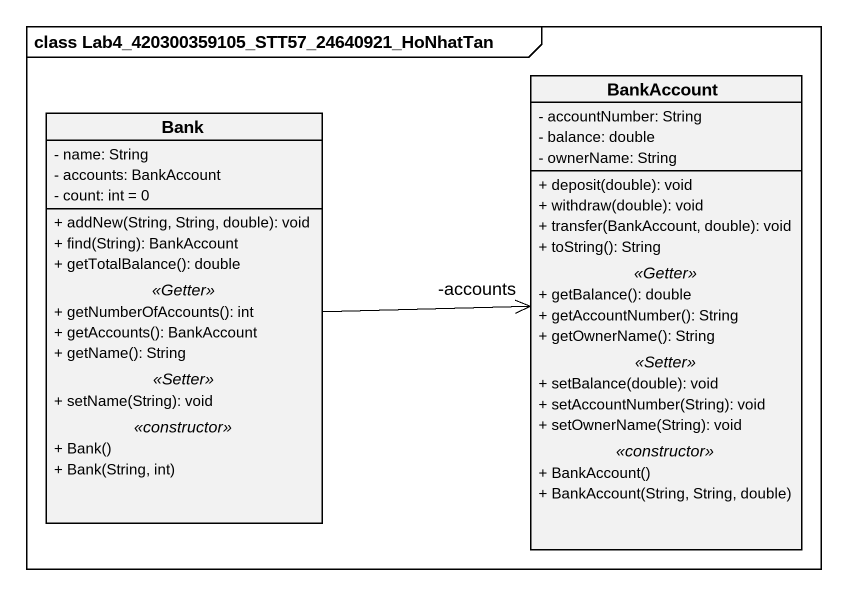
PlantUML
@startuml
mainframe class Lab4_420300359105_STT57_24640921_HoNhatTan
hide circle
hide empty members
skinparam classAttributeIconSize 0
class BankAccount {
  - accountNumber: String
  - balance: double
  - ownerName: String
  --
  + deposit(double): void
  + withdraw(double): void
  + transfer(BankAccount, double): void
  + toString(): String
  .. <<Getter>> ..
  + getBalance(): double
  + getAccountNumber(): String
  + getOwnerName(): String
  .. <<Setter>> ..
  + setBalance(double): void
  + setAccountNumber(String): void
  + setOwnerName(String): void
  .. <<constructor>> ..
  + BankAccount()
  + BankAccount(String, String, double)
}
class Bank {
  - name: String
  - accounts: BankAccount
  - count: int = 0
  --
  + addNew(String, String, double): void
  + find(String): BankAccount
  + getTotalBalance(): double
  .. <<Getter>> ..
  + getNumberOfAccounts(): int
  + getAccounts(): BankAccount
  + getName(): String
  .. <<Setter>> ..
  + setName(String): void
  .. <<constructor>> ..
  + Bank()
  + Bank(String, int)
}
Bank -right-> "-accounts" BankAccount
@enduml
